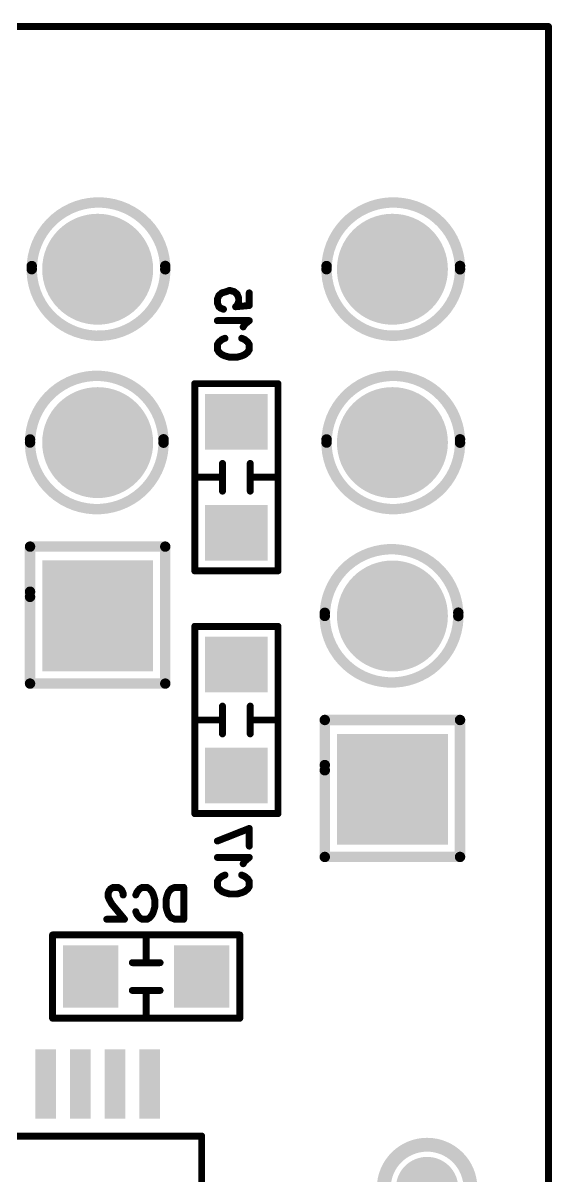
# Model space of a CAD drawing. Extents: x 100 to 134.1, y 89.8 to 141.6.
# Drawn here: x 126.42 to 134.05, y 124.92 to 141.55 of the extents above; entities that cross this region are included whole.
import ezdxf

# ---------------------------------------------------------------- set-up
doc = ezdxf.new("R2010")
doc.units = 0
doc.layers.get('0').update_dxf_attribs({"linetype": 'CONTINUOUS'})
doc.layers.add('MASK-BOTTOM_PHO', color=5, linetype='CONTINUOUS')
doc.layers.add('SILK-BOTTOM_PHO', color=14, linetype='CONTINUOUS')

# ---------------------------------------------------------------- blocks, each defined once
blk = doc.blocks.new('SQUARE_28')
blk.add_solid([(0.799972, 0.799972), (0.799972, -0.799972), (-0.799972, 0.799972), (-0.799972, -0.799972)])
blk = doc.blocks.new('ROUND_49')
at = {"const_width": 0.799972}
blk.add_lwpolyline([(-0.399986, 0, 1), (0.399986, 0, 1)], format="xyb", close=True, dxfattribs=at)
blk = doc.blocks.new('ROUND_11')
at = {"const_width": 0.44996}
blk.add_lwpolyline([(-0.22498, 0, 1), (0.22498, 0, 1)], format="xyb", close=True, dxfattribs=at)
blk = doc.blocks.new('ROUND_1')
at = {"const_width": 0.050038}
blk.add_lwpolyline([(-0.025018, 0, 1), (0.025018, 0, 1)], format="xyb", close=True, dxfattribs=at)
blk = doc.blocks.new('SQUARE_137')
blk.add_solid([(0.149986, 0.149986), (0.149986, -0.149986), (-0.149986, 0.149986), (-0.149986, -0.149986)])
blk = doc.blocks.new('SQUARE_165')
blk.add_solid([(0.40005, 0.40005), (0.40005, -0.40005), (-0.40005, 0.40005), (-0.40005, -0.40005)])
blk = doc.blocks.new('ROUND_61')
at = {"const_width": 0.075056}
blk.add_lwpolyline([(-0.037528, 0, 1), (0.037528, 0, 1)], format="xyb", close=True, dxfattribs=at)

msp = doc.modelspace()

# ---------------------------------------------------------------- linework, layer by layer
at = {"layer": 'MASK-BOTTOM_PHO'}
for points, const_width in [([(133.999986, 141.500098), (100.000054, 141.500098)], 0.100076), ([(133.999986, 100.000054), (133.999986, 141.500098)], 0.100076), ([(129.549906, 135.800084), (129.450084, 135.800084)], 0.8001), ([(129.549906, 134.199884), (129.450084, 134.199884)], 0.8001), ([(129.549906, 132.299964), (129.450084, 132.299964)], 0.8001), ([(129.549906, 130.700018), (129.450084, 130.700018)], 0.8001), ([(127.40005, 127.750062), (127.40005, 127.849884)], 0.8001), ([(128.999996, 127.750062), (128.999996, 127.849884)], 0.8001), ([(126.750064, 125.899926), (126.750064, 126.59995)], 0.299972), ([(127.249936, 125.899926), (127.249936, 126.59995)], 0.299972), ([(127.750062, 125.899926), (127.750062, 126.59995)], 0.299972), ([(128.249934, 125.899926), (128.249934, 126.59995)], 0.299972)]:
    msp.add_lwpolyline(points, dxfattribs=dict(at, const_width=const_width))
at = {"layer": 'SILK-BOTTOM_PHO'}
for points, const_width in [([(133.999986, 141.500098), (100.000054, 141.500098)], 0.100076), ([(133.999986, 100.000054), (133.999986, 141.500098)], 0.100076), ([(129.248408, 137.622788), (129.226564, 137.568178)], 0.100076), ([(129.292096, 137.65911), (129.248408, 137.622788)], 0.100076), ([(129.357882, 137.677398), (129.292096, 137.65911)], 0.100076), ([(129.40157, 137.695432), (129.357882, 137.677398)], 0.100076), ([(129.467102, 137.677398), (129.40157, 137.695432)], 0.100076), ([(129.511044, 137.640822), (129.467102, 137.677398)], 0.100076), ([(129.532888, 137.586466), (129.511044, 137.640822)], 0.100076), ([(129.68605, 137.65911), (129.68605, 137.477246)], 0.100076), ([(129.226564, 137.568178), (129.226564, 137.513568)], 0.100076), ([(129.226564, 137.513568), (129.248408, 137.459212)], 0.100076), ([(129.248408, 137.459212), (129.270252, 137.440924)], 0.100076), ([(129.270252, 137.440924), (129.31394, 137.422636)], 0.100076), ([(129.68605, 137.477246), (129.488946, 137.459212)], 0.100076), ([(129.488946, 137.459212), (129.511044, 137.477246)], 0.100076), ([(129.511044, 137.477246), (129.532888, 137.531856)], 0.100076), ([(129.532888, 137.531856), (129.532888, 137.586466)], 0.100076), ([(129.68605, 137.25906), (129.226564, 137.25906)], 0.100076), ([(129.59842, 137.168128), (129.620264, 137.20445)], 0.100076), ([(129.620264, 137.20445), (129.68605, 137.25906)], 0.100076), ([(129.226564, 136.91362), (129.248408, 136.949942)], 0.100076), ([(129.248408, 136.949942), (129.292096, 136.986264)], 0.100076), ([(129.292096, 136.986264), (129.336038, 137.004552)], 0.100076), ([(129.576576, 137.004552), (129.620264, 136.986264)], 0.100076), ([(129.620264, 136.986264), (129.663952, 136.949942)], 0.100076), ([(129.663952, 136.949942), (129.68605, 136.91362)], 0.100076), ([(129.226564, 136.840976), (129.226564, 136.91362)], 0.100076), ([(129.248408, 136.804654), (129.226564, 136.840976)], 0.100076), ([(129.292096, 136.768078), (129.248408, 136.804654)], 0.100076), ([(129.663952, 136.804654), (129.620264, 136.768078)], 0.100076), ([(129.68605, 136.840976), (129.663952, 136.804654)], 0.100076), ([(129.68605, 136.91362), (129.68605, 136.840976)], 0.100076), ([(129.336038, 136.750044), (129.292096, 136.768078)], 0.100076), ([(129.40157, 136.731756), (129.336038, 136.750044)], 0.100076), ([(129.511044, 136.731756), (129.40157, 136.731756)], 0.100076), ([(129.576576, 136.750044), (129.511044, 136.731756)], 0.100076), ([(129.620264, 136.768078), (129.576576, 136.750044)], 0.100076), ([(128.89992, 136.349994), (128.89992, 133.649974)], 0.100076), ([(130.10007, 136.349994), (128.89992, 136.349994)], 0.100076), ([(130.10007, 133.649974), (130.10007, 136.349994)], 0.100076), ([(129.29997, 135.199882), (129.29997, 134.800086)], 0.100076), ([(129.70002, 135.199882), (129.70002, 134.800086)], 0.100076), ([(128.89992, 134.999984), (129.29997, 134.999984)], 0.100076), ([(130.10007, 134.999984), (129.70002, 134.999984)], 0.100076), ([(128.474978, 133.999986), (126.52502, 133.999986)], 0.150114), ([(126.52502, 133.999986), (126.52502, 133.27507)], 0.150114), ([(128.474978, 132.024882), (128.474978, 133.999986)], 0.150114), ([(128.89992, 133.649974), (130.10007, 133.649974)], 0.100076), ([(126.52502, 133.35), (126.52502, 132.024882)], 0.150114), ([(128.89992, 132.849874), (128.89992, 130.150108)], 0.100076), ([(130.10007, 132.849874), (128.89992, 132.849874)], 0.100076), ([(130.10007, 130.150108), (130.10007, 132.849874)], 0.100076), ([(126.52502, 132.024882), (128.474978, 132.024882)], 0.150114), ([(129.29997, 131.700016), (129.29997, 131.299966)], 0.100076), ([(129.70002, 131.700016), (129.70002, 131.299966)], 0.100076), ([(128.89992, 131.500118), (129.29997, 131.500118)], 0.100076), ([(130.10007, 131.500118), (129.70002, 131.500118)], 0.100076), ([(132.724906, 131.500118), (130.774948, 131.500118)], 0.150114), ([(130.774948, 131.500118), (130.774948, 130.774948)], 0.150114), ([(132.724906, 129.525014), (132.724906, 131.500118)], 0.150114), ([(130.774948, 130.849878), (130.774948, 129.525014)], 0.150114), ([(128.89992, 130.150108), (130.10007, 130.150108)], 0.100076), ([(129.68605, 129.93624), (129.226564, 129.75463)], 0.100076), ([(129.68605, 129.681732), (129.68605, 129.93624)], 0.100076), ([(129.68605, 129.518156), (129.226564, 129.518156)], 0.100076), ([(129.59842, 129.427224), (129.620264, 129.463546)], 0.100076), ([(129.620264, 129.463546), (129.68605, 129.518156)], 0.100076), ([(130.774948, 129.525014), (132.724906, 129.525014)], 0.150114), ([(129.226564, 129.172716), (129.248408, 129.209038)], 0.100076), ([(129.226564, 129.100072), (129.226564, 129.172716)], 0.100076), ([(129.248408, 129.209038), (129.292096, 129.24536)], 0.100076), ([(129.292096, 129.24536), (129.336038, 129.263648)], 0.100076), ([(129.576576, 129.263648), (129.620264, 129.24536)], 0.100076), ([(129.620264, 129.24536), (129.663952, 129.209038)], 0.100076), ([(129.663952, 129.209038), (129.68605, 129.172716)], 0.100076), ([(129.68605, 129.172716), (129.68605, 129.100072)], 0.100076), ([(127.668274, 129.04216), (127.649986, 128.998472)], 0.100076), ([(127.649986, 128.998472), (127.649986, 128.954784)], 0.100076), ([(127.686308, 129.064004), (127.668274, 129.04216)], 0.100076), ([(127.72263, 129.085848), (127.686308, 129.064004)], 0.100076), ([(127.795528, 129.085848), (127.72263, 129.085848)], 0.100076), ([(127.83185, 129.064004), (127.795528, 129.085848)], 0.100076), ([(127.849884, 129.04216), (127.83185, 129.064004)], 0.100076), ([(127.868172, 128.998472), (127.849884, 129.04216)], 0.100076), ([(127.868172, 128.976628), (127.868172, 128.998472)], 0.100076), ([(128.050036, 128.976628), (128.06807, 129.020316)], 0.100076), ([(128.06807, 129.020316), (128.104646, 129.064004)], 0.100076), ([(128.104646, 129.064004), (128.140968, 129.085848)], 0.100076), ([(128.140968, 129.085848), (128.213612, 129.085848)], 0.100076), ([(128.213612, 129.085848), (128.249934, 129.064004)], 0.100076), ([(128.249934, 129.064004), (128.286256, 129.020316)], 0.100076), ([(128.286256, 129.020316), (128.304544, 128.976628)], 0.100076), ([(128.304544, 128.976628), (128.322832, 128.910842)], 0.100076), ([(128.504442, 128.976628), (128.486408, 128.910842)], 0.100076), ([(128.52273, 129.020316), (128.504442, 128.976628)], 0.100076), ([(128.559052, 129.064004), (128.52273, 129.020316)], 0.100076), ([(128.613662, 129.085848), (128.559052, 129.064004)], 0.100076), ([(128.740916, 129.085848), (128.613662, 129.085848)], 0.100076), ([(128.740916, 129.085848), (128.740916, 128.626616)], 0.100076), ([(129.248408, 129.06375), (129.226564, 129.100072)], 0.100076), ([(129.292096, 129.027174), (129.248408, 129.06375)], 0.100076), ([(129.336038, 129.00914), (129.292096, 129.027174)], 0.100076), ([(129.40157, 128.990852), (129.336038, 129.00914)], 0.100076), ([(129.511044, 128.990852), (129.40157, 128.990852)], 0.100076), ([(129.576576, 129.00914), (129.511044, 128.990852)], 0.100076), ([(129.620264, 129.027174), (129.576576, 129.00914)], 0.100076), ([(129.663952, 129.06375), (129.620264, 129.027174)], 0.100076), ([(129.68605, 129.100072), (129.663952, 129.06375)], 0.100076), ([(127.649986, 128.954784), (127.668274, 128.910842)], 0.100076), ([(127.668274, 128.910842), (127.704596, 128.84531)], 0.100076), ([(127.704596, 128.84531), (127.88646, 128.626616)], 0.100076), ([(128.322832, 128.801622), (128.304544, 128.735836)], 0.100076), ([(128.322832, 128.910842), (128.322832, 128.801622)], 0.100076), ([(128.486408, 128.910842), (128.486408, 128.801622)], 0.100076), ([(128.486408, 128.801622), (128.504442, 128.735836)], 0.100076), ([(128.06807, 128.692148), (128.050036, 128.735836)], 0.100076), ([(128.104646, 128.64846), (128.06807, 128.692148)], 0.100076), ([(128.140968, 128.626616), (128.104646, 128.64846)], 0.100076), ([(128.249934, 128.64846), (128.213612, 128.626616)], 0.100076), ([(128.286256, 128.692148), (128.249934, 128.64846)], 0.100076), ([(128.304544, 128.735836), (128.286256, 128.692148)], 0.100076), ([(128.504442, 128.735836), (128.52273, 128.692148)], 0.100076), ([(128.52273, 128.692148), (128.559052, 128.64846)], 0.100076), ([(128.559052, 128.64846), (128.613662, 128.626616)], 0.100076), ([(127.88646, 128.626616), (127.631698, 128.626616)], 0.100076), ([(128.213612, 128.626616), (128.140968, 128.626616)], 0.100076), ([(128.613662, 128.626616), (128.740916, 128.626616)], 0.100076), ([(129.549906, 128.400048), (126.849886, 128.400048)], 0.100076), ([(126.849886, 128.400048), (126.849886, 127.199898)], 0.100076), ([(128.199896, 128.400048), (128.199896, 127.999998)], 0.100076), ([(129.549906, 127.199898), (129.549906, 128.400048)], 0.100076), ([(128.400048, 127.999998), (127.999998, 127.999998)], 0.100076), ([(128.400048, 127.599948), (127.999998, 127.599948)], 0.100076), ([(128.199896, 127.199898), (128.199896, 127.599948)], 0.100076), ([(126.849886, 127.199898), (129.549906, 127.199898)], 0.100076), ([(122.00001, 125.499876), (128.999996, 125.499876)], 0.100076), ([(128.999996, 125.499876), (128.999996, 118.89994)], 0.100076)]:
    msp.add_lwpolyline(points, dxfattribs=dict(at, const_width=const_width))
for points, const_width in [([(128.474978, 137.998962, 1.000792), (126.549912, 138.000486)], 0.150114), ([(132.724906, 137.998962, 1.000792), (130.800094, 138.000486)], 0.150114), ([(126.549912, 138.045952, 1.0454509), (128.474978, 138.04773)], 0.150114), ([(130.800094, 138.045952, 1.0454787), (132.724906, 138.04773)], 0.150114), ([(128.450086, 135.49884, 1.000924), (126.52502, 135.500618)], 0.150114), ([(132.724906, 135.49884, 1.0009241), (130.800094, 135.500618)], 0.150114), ([(126.52502, 135.546084, 1.0455753), (128.449832, 135.547608)], 0.150114), ([(130.800094, 135.546084, 1.0455753), (132.724906, 135.547608)], 0.150114), ([(132.700014, 132.998972, 1.000792), (130.774948, 133.000496)], 0.150114), ([(130.774948, 133.045962, 1.0454509), (132.700014, 133.04774)], 0.150114), ([(132.87502, 124.750068, 1), (131.625086, 124.750068)], 0.199898)]:
    msp.add_lwpolyline(points, format="xyb", dxfattribs=dict(at, const_width=const_width))

# ---------------------------------------------------------------- block references
at = {"layer": 'MASK-BOTTOM_PHO'}
for name, p in [('ROUND_1', (133.999986, 141.500098)), ('ROUND_49', (127.500126, 137.999978)), ('ROUND_49', (131.750054, 137.999978)), ('ROUND_49', (127.500126, 135.50011)), ('SQUARE_165', (129.450084, 135.800084)), ('SQUARE_165', (129.549906, 135.800084)), ('ROUND_49', (131.750054, 135.50011)), ('SQUARE_165', (129.450084, 134.199884)), ('SQUARE_165', (129.549906, 134.199884)), ('SQUARE_28', (127.500126, 132.999988)), ('ROUND_49', (131.750054, 132.999988)), ('SQUARE_165', (129.450084, 132.299964)), ('SQUARE_165', (129.549906, 132.299964)), ('SQUARE_28', (131.750054, 130.50012)), ('SQUARE_165', (129.450084, 130.700018)), ('SQUARE_165', (129.549906, 130.700018)), ('SQUARE_165', (127.40005, 127.849884)), ('SQUARE_165', (128.999996, 127.849884)), ('SQUARE_165', (127.40005, 127.750062)), ('SQUARE_165', (128.999996, 127.750062)), ('SQUARE_137', (126.750064, 126.59995)), ('SQUARE_137', (127.249936, 126.59995)), ('SQUARE_137', (127.750062, 126.59995)), ('SQUARE_137', (128.249934, 126.59995)), ('SQUARE_137', (126.750064, 125.899926)), ('SQUARE_137', (127.249936, 125.899926)), ('SQUARE_137', (127.750062, 125.899926)), ('SQUARE_137', (128.249934, 125.899926)), ('ROUND_11', (132.249926, 124.750068))]:
    msp.add_blockref(name, p, dxfattribs=at)
at = {"layer": 'SILK-BOTTOM_PHO'}
for name, p in [('ROUND_1', (133.999986, 141.500098)), ('ROUND_61', (126.549912, 138.045952)), ('ROUND_61', (126.549912, 138.000486)), ('ROUND_61', (128.474978, 138.04773)), ('ROUND_61', (128.474978, 137.998962)), ('ROUND_61', (130.800094, 138.045952)), ('ROUND_61', (130.800094, 138.000486)), ('ROUND_61', (132.724906, 138.04773)), ('ROUND_61', (132.724906, 137.998962)), ('ROUND_1', (129.248408, 137.622788)), ('ROUND_1', (129.292096, 137.65911)), ('ROUND_1', (129.357882, 137.677398)), ('ROUND_1', (129.40157, 137.695432)), ('ROUND_1', (129.467102, 137.677398)), ('ROUND_1', (129.511044, 137.640822)), ('ROUND_1', (129.68605, 137.65911)), ('ROUND_1', (129.226564, 137.568178)), ('ROUND_1', (129.226564, 137.513568)), ('ROUND_1', (129.248408, 137.459212)), ('ROUND_1', (129.270252, 137.440924)), ('ROUND_1', (129.488946, 137.459212)), ('ROUND_1', (129.511044, 137.477246)), ('ROUND_1', (129.532888, 137.586466)), ('ROUND_1', (129.532888, 137.531856)), ('ROUND_1', (129.68605, 137.477246)), ('ROUND_1', (129.31394, 137.422636)), ('ROUND_1', (129.226564, 137.25906)), ('ROUND_1', (129.59842, 137.168128)), ('ROUND_1', (129.620264, 137.20445)), ('ROUND_1', (129.68605, 137.25906)), ('ROUND_1', (129.248408, 136.949942)), ('ROUND_1', (129.292096, 136.986264)), ('ROUND_1', (129.336038, 137.004552)), ('ROUND_1', (129.576576, 137.004552)), ('ROUND_1', (129.620264, 136.986264)), ('ROUND_1', (129.663952, 136.949942)), ('ROUND_1', (129.226564, 136.91362)), ('ROUND_1', (129.226564, 136.840976)), ('ROUND_1', (129.248408, 136.804654)), ('ROUND_1', (129.663952, 136.804654)), ('ROUND_1', (129.68605, 136.91362)), ('ROUND_1', (129.68605, 136.840976)), ('ROUND_1', (129.292096, 136.768078)), ('ROUND_1', (129.336038, 136.750044)), ('ROUND_1', (129.40157, 136.731756)), ('ROUND_1', (129.511044, 136.731756)), ('ROUND_1', (129.576576, 136.750044)), ('ROUND_1', (129.620264, 136.768078)), ('ROUND_1', (128.89992, 136.349994)), ('ROUND_1', (128.89992, 136.349994)), ('ROUND_1', (130.10007, 136.349994)), ('ROUND_61', (126.52502, 135.546084)), ('ROUND_61', (126.52502, 135.500618)), ('ROUND_61', (128.449832, 135.547608)), ('ROUND_61', (128.450086, 135.49884)), ('ROUND_61', (130.800094, 135.546084)), ('ROUND_61', (130.800094, 135.500618)), ('ROUND_61', (132.724906, 135.547608)), ('ROUND_61', (132.724906, 135.49884)), ('ROUND_1', (129.29997, 135.199882)), ('ROUND_1', (129.70002, 135.199882)), ('ROUND_1', (128.89992, 134.999984)), ('ROUND_1', (129.29997, 134.999984)), ('ROUND_1', (129.70002, 134.999984)), ('ROUND_1', (130.10007, 134.999984)), ('ROUND_1', (129.29997, 134.800086)), ('ROUND_1', (129.70002, 134.800086)), ('ROUND_61', (126.52502, 133.999986)), ('ROUND_61', (128.474978, 133.999986)), ('ROUND_1', (128.89992, 133.649974)), ('ROUND_1', (130.10007, 133.649974)), ('ROUND_61', (126.52502, 133.35)), ('ROUND_61', (126.52502, 133.27507)), ('ROUND_61', (130.774948, 133.045962)), ('ROUND_61', (130.774948, 133.000496)), ('ROUND_61', (132.700014, 133.04774)), ('ROUND_61', (132.700014, 132.998972)), ('ROUND_1', (128.89992, 132.849874)), ('ROUND_1', (128.89992, 132.849874)), ('ROUND_1', (130.10007, 132.849874)), ('ROUND_61', (126.52502, 132.024882)), ('ROUND_61', (128.474978, 132.024882)), ('ROUND_1', (129.29997, 131.700016)), ('ROUND_1', (129.70002, 131.700016)), ('ROUND_1', (128.89992, 131.500118)), ('ROUND_1', (129.29997, 131.500118)), ('ROUND_1', (129.70002, 131.500118)), ('ROUND_1', (130.10007, 131.500118)), ('ROUND_61', (130.774948, 131.500118)), ('ROUND_61', (132.724906, 131.500118)), ('ROUND_1', (129.29997, 131.299966)), ('ROUND_1', (129.70002, 131.299966)), ('ROUND_61', (130.774948, 130.849878)), ('ROUND_61', (130.774948, 130.774948)), ('ROUND_1', (128.89992, 130.150108)), ('ROUND_1', (130.10007, 130.150108)), ('ROUND_1', (129.68605, 129.93624)), ('ROUND_1', (129.68605, 129.93624)), ('ROUND_1', (129.226564, 129.75463)), ('ROUND_1', (129.68605, 129.681732)), ('ROUND_1', (129.226564, 129.518156)), ('ROUND_1', (129.620264, 129.463546)), ('ROUND_1', (129.68605, 129.518156)), ('ROUND_61', (130.774948, 129.525014)), ('ROUND_61', (132.724906, 129.525014)), ('ROUND_1', (129.59842, 129.427224)), ('ROUND_1', (129.226564, 129.172716)), ('ROUND_1', (129.248408, 129.209038)), ('ROUND_1', (129.292096, 129.24536)), ('ROUND_1', (129.336038, 129.263648)), ('ROUND_1', (129.576576, 129.263648)), ('ROUND_1', (129.620264, 129.24536)), ('ROUND_1', (129.663952, 129.209038)), ('ROUND_1', (129.68605, 129.172716)), ('ROUND_1', (127.649986, 128.998472)), ('ROUND_1', (127.668274, 129.04216)), ('ROUND_1', (127.686308, 129.064004)), ('ROUND_1', (127.72263, 129.085848)), ('ROUND_1', (127.795528, 129.085848)), ('ROUND_1', (127.83185, 129.064004)), ('ROUND_1', (127.849884, 129.04216)), ('ROUND_1', (127.868172, 128.998472)), ('ROUND_1', (127.868172, 128.976628)), ('ROUND_1', (128.050036, 128.976628)), ('ROUND_1', (128.06807, 129.020316)), ('ROUND_1', (128.104646, 129.064004)), ('ROUND_1', (128.140968, 129.085848)), ('ROUND_1', (128.213612, 129.085848)), ('ROUND_1', (128.249934, 129.064004)), ('ROUND_1', (128.286256, 129.020316)), ('ROUND_1', (128.304544, 128.976628)), ('ROUND_1', (128.504442, 128.976628)), ('ROUND_1', (128.52273, 129.020316)), ('ROUND_1', (128.559052, 129.064004)), ('ROUND_1', (128.613662, 129.085848)), ('ROUND_1', (128.740916, 129.085848)), ('ROUND_1', (128.740916, 129.085848)), ('ROUND_1', (129.226564, 129.100072)), ('ROUND_1', (129.248408, 129.06375)), ('ROUND_1', (129.292096, 129.027174)), ('ROUND_1', (129.336038, 129.00914)), ('ROUND_1', (129.40157, 128.990852)), ('ROUND_1', (129.511044, 128.990852)), ('ROUND_1', (129.576576, 129.00914)), ('ROUND_1', (129.620264, 129.027174)), ('ROUND_1', (129.663952, 129.06375)), ('ROUND_1', (129.68605, 129.100072)), ('ROUND_1', (127.649986, 128.954784)), ('ROUND_1', (127.668274, 128.910842)), ('ROUND_1', (127.704596, 128.84531)), ('ROUND_1', (128.322832, 128.910842)), ('ROUND_1', (128.322832, 128.801622)), ('ROUND_1', (128.486408, 128.910842)), ('ROUND_1', (128.486408, 128.801622)), ('ROUND_1', (128.050036, 128.735836)), ('ROUND_1', (128.06807, 128.692148)), ('ROUND_1', (128.104646, 128.64846)), ('ROUND_1', (128.249934, 128.64846)), ('ROUND_1', (128.286256, 128.692148)), ('ROUND_1', (128.304544, 128.735836)), ('ROUND_1', (128.504442, 128.735836)), ('ROUND_1', (128.52273, 128.692148)), ('ROUND_1', (128.559052, 128.64846)), ('ROUND_1', (127.631698, 128.626616)), ('ROUND_1', (127.88646, 128.626616)), ('ROUND_1', (128.140968, 128.626616)), ('ROUND_1', (128.213612, 128.626616)), ('ROUND_1', (128.613662, 128.626616)), ('ROUND_1', (128.740916, 128.626616)), ('ROUND_1', (128.740916, 128.626616)), ('ROUND_1', (126.849886, 128.400048)), ('ROUND_1', (128.199896, 128.400048)), ('ROUND_1', (129.549906, 128.400048)), ('ROUND_1', (129.549906, 128.400048)), ('ROUND_1', (127.999998, 127.999998)), ('ROUND_1', (128.199896, 127.999998)), ('ROUND_1', (128.400048, 127.999998)), ('ROUND_1', (127.999998, 127.599948)), ('ROUND_1', (128.199896, 127.599948)), ('ROUND_1', (128.400048, 127.599948)), ('ROUND_1', (126.849886, 127.199898)), ('ROUND_1', (128.199896, 127.199898)), ('ROUND_1', (129.549906, 127.199898)), ('ROUND_1', (128.999996, 125.499876))]:
    msp.add_blockref(name, p, dxfattribs=at)

doc.saveas('drawing.dxf')
